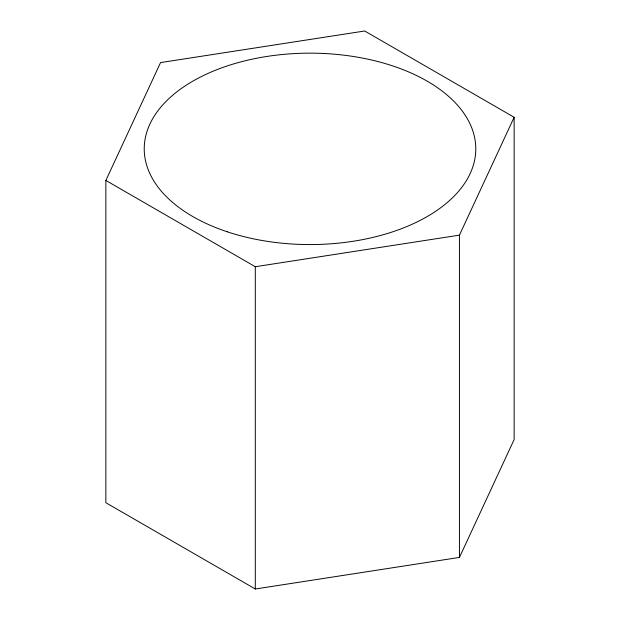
<?xml version="1.0" encoding="UTF-8"?>
<svg xmlns="http://www.w3.org/2000/svg" width="620" height="620" viewBox="0 0 620 620"><rect width="100%" height="100%" fill="white"/><g stroke="black" fill="none" stroke-linecap="round" stroke-linejoin="round"><path stroke-width="0.93" d="M105.857 180.443L160.557 62.581L364.7 31L514.143 117.281L514.143 439.557L459.443 557.419L255.301 589L105.857 502.719L105.857 180.443L255.301 266.724L459.443 235.143L514.143 117.281M459.443 235.143L459.443 557.419M255.301 266.724L255.301 589M227.114 231.748A165.78 95.713 0 0 0 475.78 148.862A165.78 95.713 0 0 0 227.114 65.976A165.78 95.713 0 0 0 227.114 231.748"/></g></svg>
